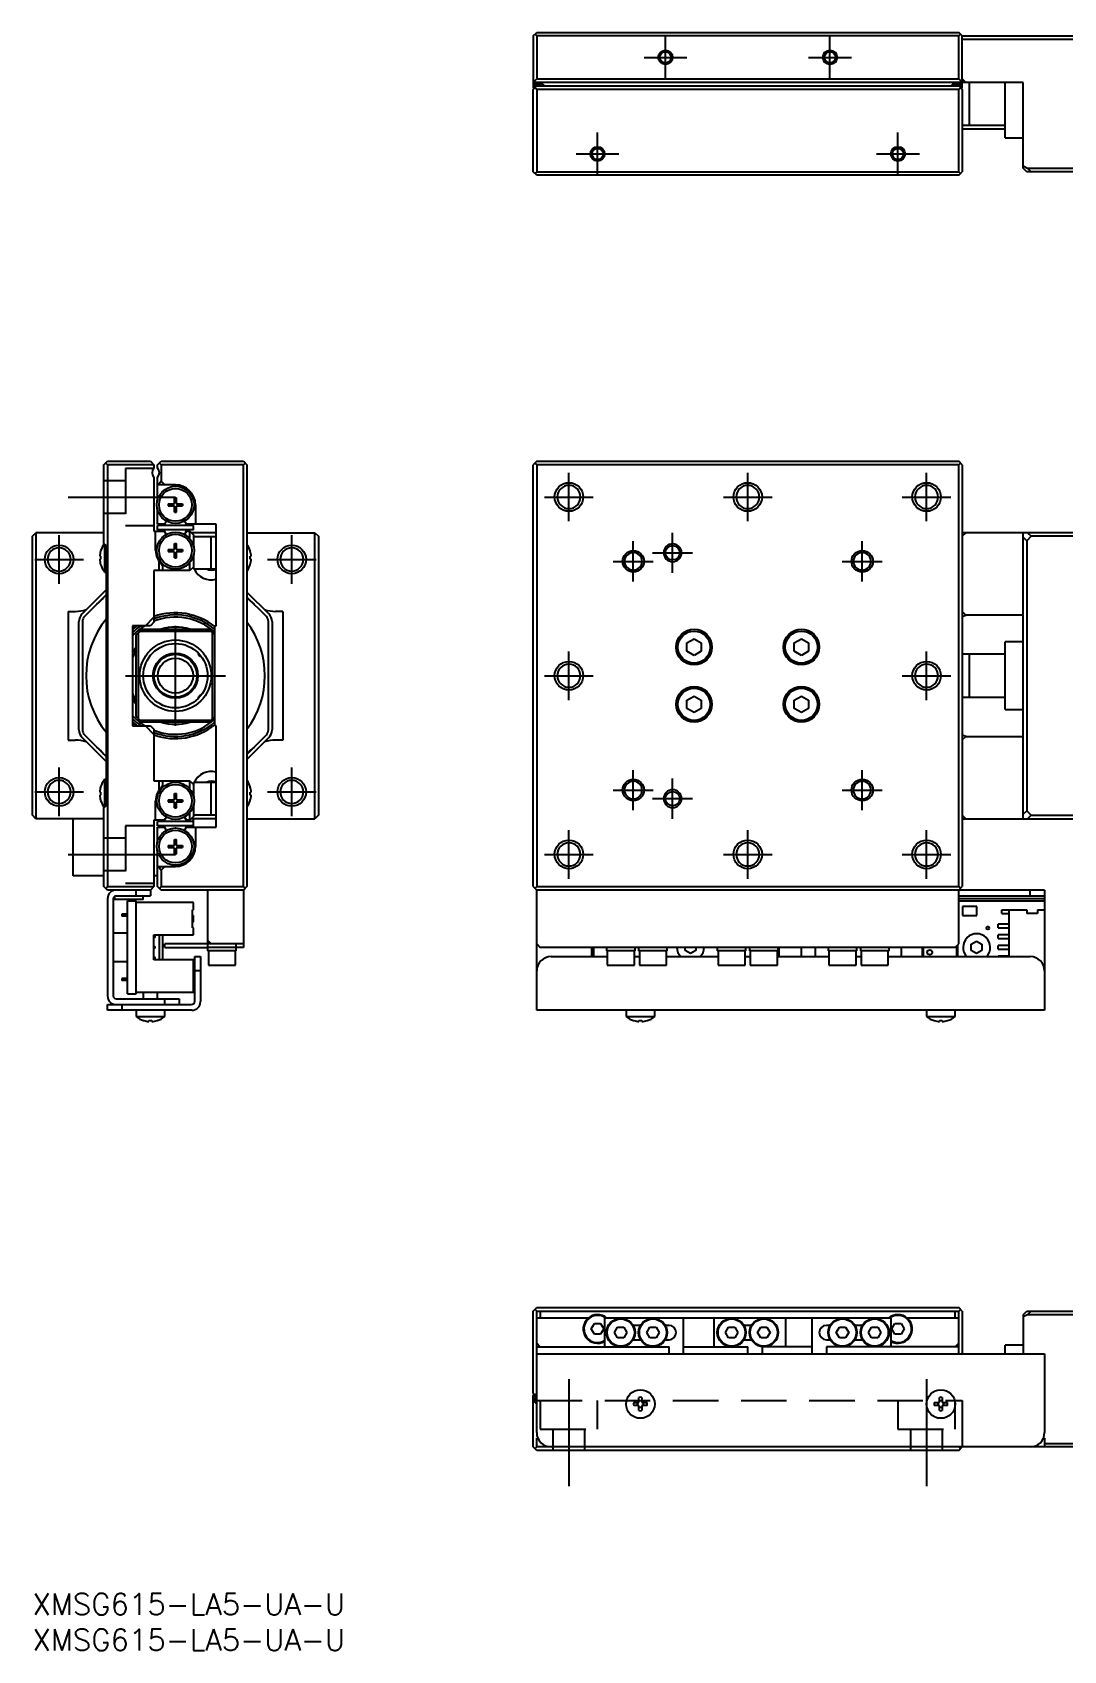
# Model space of a CAD drawing. Extents: x 0 to 562, y -8 to 228.
# Drawn here: x 0 to 144.2, y -8 to 218.4 of the extents above; entities that cross this region are included whole.
import ezdxf

# ---------------------------------------------------------------- set-up
doc = ezdxf.new("R2010")
doc.units = 0
doc.header["$LTSCALE"] = 0.5
doc.linetypes.add('CENTER', pattern=[50.8, 31.75, -6.35, 6.35, -6.35])
doc.linetypes.add('DASHED', pattern=[19.05, 12.7, -6.35])
for name, color, linetype in [('MSM_CENTER', 1, 'CENTER'), ('MSM_CONTINUOUS', 7, 'CONTINUOUS'), ('MSM_DASHED', 4, 'DASHED'), ('MSM_NARROW', 5, 'CONTINUOUS'), ('MSM_PART_NUMBER', 7, 'CONTINUOUS')]:
    doc.layers.add(name, color=color, linetype=linetype)
doc.styles.get("Standard").update_dxf_attribs({"font": 'txt.shx', "height": 1, "bigfont": 'bigfont.shx'})

# ---------------------------------------------------------------- blocks, each defined once
blk = doc.blocks.new('*U2')
at = {"layer": 'MSM_PART_NUMBER'}
blk.add_text('XMSG615-LA5-UA-U', height=3, dxfattribs=at).set_placement((0, -3))
blk = doc.blocks.new('*U3')
at = {"layer": 'MSM_PART_NUMBER'}
blk.add_text('XMSG615-LA5-UA-U', height=3, dxfattribs=at).set_placement((0, -8))

msp = doc.modelspace()

# ---------------------------------------------------------------- linework, layer by layer
at = {"layer": 'MSM_CENTER'}
for p, q in [((88.5, 211.887476), (88.5, 217.887476)), ((111.5, 211.887476), (111.5, 217.887476)), ((85.5, 214.887476), (91.5, 214.887476)), ((108.5, 214.887476), (114.5, 214.887476)), ((79, 198.387476), (79, 204.387476)), ((121, 198.387476), (121, 204.387476)), ((76, 201.387476), (82, 201.387476)), ((118, 201.387476), (124, 201.387476)), ((75, 149.987476), (75, 156.787476)), ((100, 149.987476), (100, 156.787476)), ((125, 149.987476), (125, 156.787476)), ((5, 153.387476), (20, 153.387476)), ((71.6, 153.387476), (78.4, 153.387476)), ((96.6, 153.387476), (103.4, 153.387476)), ((121.6, 153.387476), (128.4, 153.387476)), ((3.736544, 141.250932), (3.736544, 148.050932)), ((36.263456, 141.250932), (36.263456, 148.050932)), ((84, 141.587476), (84, 147.187476)), ((89.5, 142.787476), (89.5, 148.387476)), ((116, 141.587476), (116, 147.187476)), ((86.7, 145.587476), (92.3, 145.587476)), ((0.336544, 144.650932), (7.136544, 144.650932)), ((32.863456, 144.650932), (39.663456, 144.650932)), ((81.2, 144.387476), (86.8, 144.387476)), ((113.2, 144.387476), (118.8, 144.387476)), ((20, 121.387476), (20, 135.387476)), ((75, 124.987476), (75, 131.787476)), ((125, 124.987476), (125, 131.787476)), ((13, 128.387476), (27, 128.387476)), ((71.6, 128.387476), (78.4, 128.387476)), ((121.6, 128.387476), (128.4, 128.387476)), ((3.736544, 108.72402), (3.736544, 115.52402)), ((36.263456, 108.72402), (36.263456, 115.52402)), ((84, 109.587476), (84, 115.187476)), ((89.5, 108.387476), (89.5, 113.987476)), ((116, 109.587476), (116, 115.187476)), ((0.336544, 112.12402), (7.136544, 112.12402)), ((32.863456, 112.12402), (39.663456, 112.12402)), ((81.2, 112.387476), (86.8, 112.387476)), ((86.7, 111.187476), (92.3, 111.187476)), ((113.2, 112.387476), (118.8, 112.387476)), ((75, 99.987476), (75, 106.787476)), ((100, 99.987476), (100, 106.787476)), ((125, 99.987476), (125, 106.787476)), ((5, 103.387476), (20, 103.387476)), ((71.6, 103.387476), (78.4, 103.387476)), ((96.6, 103.387476), (103.4, 103.387476)), ((121.6, 103.387476), (128.4, 103.387476)), ((75, 30), (75, 15)), ((125, 30), (125, 15))]:
    msp.add_line(p, q, dxfattribs=at)
at = {"layer": 'MSM_CONTINUOUS'}
for p, q in [((70, 217.887476), (70.5, 218.387476)), ((70, 217.887476), (70, 210.687476)), ((70.25, 218.137476), (70.5, 217.887476)), ((70.5, 218.387476), (129.5, 218.387476)), ((70.5, 217.887476), (70.5, 211.887476)), ((129.5, 217.887476), (70.5, 217.887476)), ((130, 217.887476), (129.5, 218.387476)), ((129.5, 217.887476), (129.75, 218.137476)), ((129.5, 211.887476), (129.5, 217.887476)), ((130, 210.687476), (130, 217.887476)), ((130, 217.887476), (152, 217.887476)), ((152, 217.387476), (130, 217.387476)), ((70.5, 211.887476), (70, 211.387476)), ((138.5, 211.387476), (70, 211.387476)), ((70, 211.162476), (71.4, 211.162476)), ((70, 210.387476), (70.5, 210.887476)), ((70.1, 210.587476), (70, 210.687476)), ((70.1, 210.487476), (70.1, 210.687476)), ((70.25, 210.637476), (70.5, 210.387476)), ((71.1, 210.987476), (70.4, 210.987476)), ((70.4, 210.987476), (70.4, 210.787476)), ((70.5, 211.887476), (129.5, 211.887476)), ((70.5, 210.887476), (129.5, 210.887476)), ((71.1, 210.887476), (71.1, 210.987476)), ((71.4, 211.162476), (71.4, 210.887476)), ((130, 211.162476), (128.6, 211.162476)), ((128.6, 211.162476), (128.6, 210.887476)), ((129.6, 210.987476), (128.9, 210.987476)), ((128.9, 210.987476), (128.9, 210.887476)), ((130, 211.387476), (129.5, 211.887476)), ((129.5, 210.887476), (130, 210.387476)), ((129.5, 210.387476), (129.75, 210.637476)), ((129.6, 210.787476), (129.6, 210.987476)), ((130, 210.687476), (129.9, 210.587476)), ((129.9, 210.687476), (129.9, 210.487476)), ((130.5, 211.387476), (130, 211.887476)), ((131, 205.387471), (131, 211.387481)), ((136, 203.637476), (136, 211.387476)), ((138.5, 199.387476), (138.5, 211.387476)), ((70, 198.887476), (70, 210.387476)), ((70.5, 210.387476), (70.5, 198.887476)), ((129.5, 210.387476), (70.5, 210.387476)), ((129.5, 198.887476), (129.5, 210.387476)), ((130, 210.387476), (130, 198.887476)), ((130, 205.387476), (136, 205.387476)), ((130, 204.887476), (136, 204.887476)), ((136, 203.637476), (138.5, 203.637476)), ((138.5, 199.693662), (139.112373, 199.387476)), ((139, 198.887476), (138.5, 199.387476)), ((139.112373, 199.387476), (152, 199.387476)), ((139.112373, 199.387476), (139.612373, 198.887476)), ((70.5, 198.387476), (70, 198.887476)), ((70.5, 198.887476), (70.25, 198.637476)), ((70.5, 198.887476), (129.5, 198.887476)), ((129.5, 198.387476), (70.5, 198.387476)), ((129.75, 198.637476), (129.5, 198.887476)), ((129.5, 198.387476), (130, 198.887476)), ((152, 198.887476), (139, 198.887476)), ((10, 157.887476), (10.5, 158.387476)), ((10, 146.887476), (10, 157.887476)), ((10.5, 157.887476), (10.25, 158.137476)), ((10.5, 158.387476), (16.5, 158.387476)), ((10.5, 157.887476), (10.5, 98.887476)), ((17, 157.887476), (10.5, 157.887476)), ((16.5, 158.387476), (17, 157.887476)), ((17, 157.887476), (17, 157.448914)), ((17.5, 157.887476), (18, 158.387476)), ((17.5, 157.448914), (17.5, 157.887476)), ((18, 157.887476), (17.75, 158.137476)), ((18, 158.387476), (29.5, 158.387476)), ((29.5, 157.887476), (18, 157.887476)), ((18, 157.887476), (18, 155.587476)), ((29.5, 158.387476), (30, 157.887476)), ((29.75, 158.137476), (29.5, 157.887476)), ((29.5, 98.887476), (29.5, 157.887476)), ((30, 157.887476), (30, 98.887476)), ((70.5, 158.387476), (70, 157.887476)), ((70, 98.887476), (70, 157.887476)), ((70.25, 158.137476), (70.5, 157.887476)), ((70.5, 158.387476), (129.5, 158.387476)), ((70.5, 157.887476), (70.5, 98.887476)), ((129.5, 157.887476), (70.5, 157.887476)), ((130, 157.887476), (129.5, 158.387476)), ((129.5, 157.887476), (129.75, 158.137476)), ((129.5, 98.887476), (129.5, 157.887476)), ((130, 157.887476), (130, 98.887476)), ((17, 156.126038), (17, 148.587476)), ((17.5, 153.001619), (17.5, 156.126038)), ((20, 155.087476), (17.5, 155.087476)), ((18, 155.587476), (17.646447, 155.087476)), ((18.5, 155.087476), (18, 155.587476)), ((19, 152.432476), (19.795, 152.432476)), ((19, 152.432476), (19, 152.142476)), ((19, 152.142476), (19.795, 152.142476)), ((19.529993, 152.142476), (19.529993, 152.432476)), ((19.855, 153.287476), (20.145, 153.287476)), ((19.855, 152.492476), (19.855, 153.287476)), ((20.145, 152.757482), (19.855, 152.757482)), ((19.855, 151.287476), (19.855, 152.082476)), ((19.855, 151.817469), (20.145, 151.817469)), ((20.145, 152.492476), (20.145, 153.287476)), ((20.145, 151.287476), (20.145, 152.082476)), ((20.205, 152.432476), (21, 152.432476)), ((20.205, 152.142476), (21, 152.142476)), ((20.470007, 152.142476), (20.470007, 152.432476)), ((21, 152.432476), (21, 152.142476)), ((22.8, 152.287476), (22.8, 149.587476)), ((17.5, 149.587476), (17.5, 151.573333)), ((18.449929, 149.587476), (17.5, 149.587476)), ((18.62094, 149.883676), (18.449929, 149.587476)), ((19.855, 151.287476), (20.145, 151.287476)), ((21.550071, 149.587476), (21.379059, 149.883676)), ((25.7, 149.587476), (21.550071, 149.587476)), ((25.7, 135.387476), (25.7, 149.587476)), ((0, 147.887476), (0.5, 148.387476)), ((0, 108.887476), (0, 147.887476)), ((0.5, 148.387476), (0.5, 108.387476)), ((10, 148.387476), (0.5, 148.387476)), ((17, 148.587476), (18.449929, 148.587476)), ((17.225, 145.932005), (17.225, 148.587476)), ((22.5, 149.387476), (17.5, 149.387476)), ((17.5, 148.787476), (17.5, 149.387476)), ((22.5, 148.787476), (17.5, 148.787476)), ((18.578848, 148.364182), (18.449929, 148.587476)), ((18.575164, 148.387476), (18.565399, 148.387476)), ((21.550071, 148.587476), (21.421152, 148.364182)), ((21.434601, 148.387476), (21.424836, 148.387476)), ((21.550071, 148.587476), (22, 148.587476)), ((22, 147.548801), (22, 148.587476)), ((22, 148.587476), (22.5, 148.087476)), ((25.7, 148.387476), (22.2, 148.387476)), ((22.5, 148.787476), (22.5, 149.387476)), ((22.5, 148.087476), (22.5, 146.601619)), ((25.7, 147.837476), (22.5, 147.837476)), ((25, 143.337476), (25, 147.837476)), ((30, 148.387476), (39.5, 148.387476)), ((39.5, 108.387476), (39.5, 148.387476)), ((39.5, 148.387476), (40, 147.887476)), ((40, 147.887476), (40, 108.887476)), ((130, 147.887476), (130.5, 148.387476)), ((199, 148.387476), (130, 148.387476)), ((138.5, 108.387476), (138.5, 148.387476)), ((139, 147.275103), (138.5, 147.775103)), ((139.612373, 147.887476), (139, 147.275103)), ((139, 147.275103), (139, 109.499848)), ((139.112373, 148.387476), (139.612373, 147.887476)), ((152, 147.887476), (139.612373, 147.887476)), ((9.412524, 145.087476), (9.544268, 145.087476)), ((9.544268, 145.837476), (9.544268, 145.816185)), ((9.544268, 145.087476), (9.544268, 144.687476)), ((10.35, 146.537476), (10, 146.887476)), ((10.102001, 146.785475), (10.102001, 142.887476)), ((10.35, 110.237476), (10.35, 146.537476)), ((19, 146.032476), (19.795, 146.032476)), ((19, 146.032476), (19, 145.742476)), ((19, 145.742476), (19.795, 145.742476)), ((19.529993, 145.742476), (19.529993, 146.032476)), ((19.855, 146.887476), (20.145, 146.887476)), ((19.855, 146.092476), (19.855, 146.887476)), ((20.145, 146.357482), (19.855, 146.357482)), ((19.855, 144.887476), (19.855, 145.682476)), ((19.855, 145.417469), (20.145, 145.417469)), ((20.145, 146.092476), (20.145, 146.887476)), ((20.145, 144.887476), (20.145, 145.682476)), ((20.205, 146.032476), (21, 146.032476)), ((20.205, 145.742476), (21, 145.742476)), ((20.470007, 145.742476), (20.470007, 146.032476)), ((21, 146.032476), (21, 145.742476)), ((22.5, 145.173333), (22.5, 143.337476)), ((30.455732, 145.816185), (30.455732, 145.837476)), ((30.455732, 145.087476), (30.587475, 145.087476)), ((30.455732, 144.687476), (30.455732, 145.087476)), ((9.544268, 144.687476), (9.412524, 144.687476)), ((9.544268, 143.958767), (9.544268, 143.937476)), ((10.102001, 142.887476), (10.35, 142.887476)), ((22, 143.087476), (17, 143.087476)), ((17, 143.087476), (17, 135.887476)), ((17.7, 143.087476), (17.7, 144.371756)), ((18.2, 143.808476), (18.2, 143.087476)), ((19.855, 144.887476), (20.145, 144.887476)), ((22, 143.087476), (22, 144.226151)), ((22.5, 143.587476), (22, 143.087476)), ((22.5, 143.337476), (25.7, 143.337476)), ((30.587475, 144.687476), (30.455732, 144.687476)), ((30.455732, 143.937476), (30.455732, 143.958767)), ((6.93934, 137.033922), (10.35, 140.444583)), ((10.35, 139.737476), (7.292893, 136.680369)), ((30, 140.094583), (33.06066, 137.033922)), ((32.707107, 136.680369), (30, 139.387476)), ((5, 137.387476), (6, 137.387476)), ((5, 137.387476), (5, 119.387476)), ((6.5, 120.801689), (6.5, 135.973262)), ((7, 135.973262), (7, 120.801689)), ((15.792893, 135.387476), (17, 136.594583)), ((17, 135.887476), (16.5, 135.387476)), ((33, 120.801689), (33, 135.973262)), ((33.5, 135.973262), (33.5, 120.801689)), ((35, 137.387476), (34, 137.387476)), ((35, 137.387476), (35, 119.387476)), ((130.5, 136.872757), (130, 137.372757)), ((130, 136.693085), (130.5, 136.872757)), ((138.5, 136.872757), (130.5, 136.872757)), ((16.5, 135.387476), (14, 135.387476)), ((14, 135.387476), (14, 121.387476)), ((14.5, 134.087476), (14.8, 134.387476)), ((14.5, 122.687476), (14.5, 134.087476)), ((15, 134.587476), (14.8, 134.387476)), ((14.8, 134.387476), (14.8, 122.387476)), ((15, 134.587476), (15.3, 134.887476)), ((25, 134.587476), (15, 134.587476)), ((15.3, 134.887476), (24.7, 134.887476)), ((24.7, 134.887476), (25, 134.587476)), ((25.2, 134.387476), (25, 134.587476)), ((25.2, 122.387476), (25.2, 134.387476)), ((25.2, 134.387476), (25.5, 134.087476)), ((25.5, 121.387476), (25.5, 135.387476)), ((25.5, 135.387476), (25.7, 135.387476)), ((23.2, 131.362476), (23.2, 131.551334)), ((23.2, 131.362476), (23.425, 131.137476)), ((23.425, 131.306273), (23.425, 131.137476)), ((91.5, 132.964826), (92.5, 133.542176)), ((91.5, 131.810126), (91.5, 132.964826)), ((92.5, 131.232775), (91.5, 131.810126)), ((92.5, 133.542176), (93.5, 132.964826)), ((93.5, 131.810126), (92.5, 131.232775)), ((93.5, 132.964826), (93.5, 131.810126)), ((106.5, 132.964826), (107.5, 133.542176)), ((106.5, 131.810126), (106.5, 132.964826)), ((107.5, 131.232775), (106.5, 131.810126)), ((107.5, 133.542176), (108.5, 132.964826)), ((108.5, 131.810126), (107.5, 131.232775)), ((108.5, 132.964826), (108.5, 131.810126)), ((136, 131.387476), (130, 131.387476)), ((131, 125.387471), (131, 131.387481)), ((136, 123.637476), (136, 133.137476)), ((138.5, 133.137476), (136, 133.137476)), ((23.425, 131.137476), (23.561723, 131.137476)), ((23.561743, 131.137476), (23.561894, 131.137476)), ((23.425, 125.637476), (23.2, 125.412476)), ((23.2, 125.223617), (23.2, 125.412476)), ((23.425, 125.637476), (23.425, 125.468679)), ((23.561723, 125.637476), (23.425, 125.637476)), ((23.561952, 125.637476), (23.561743, 125.637476)), ((91.5, 124.964826), (92.5, 125.542176)), ((91.5, 123.810126), (91.5, 124.964826)), ((92.5, 125.542176), (93.5, 124.964826)), ((93.5, 124.964826), (93.5, 123.810126)), ((106.5, 124.964826), (107.5, 125.542176)), ((106.5, 123.810126), (106.5, 124.964826)), ((107.5, 125.542176), (108.5, 124.964826)), ((108.5, 124.964826), (108.5, 123.810126)), ((130, 125.387476), (136, 125.387476)), ((14.8, 122.387476), (14.5, 122.687476)), ((14.8, 122.387476), (15, 122.187476)), ((25, 122.187476), (25.2, 122.387476)), ((25.5, 122.687476), (25.2, 122.387476)), ((92.5, 123.232775), (91.5, 123.810126)), ((93.5, 123.810126), (92.5, 123.232775)), ((107.5, 123.232775), (106.5, 123.810126)), ((108.5, 123.810126), (107.5, 123.232775)), ((136, 123.637476), (138.5, 123.637476)), ((7.292893, 120.094583), (10.35, 117.037476)), ((14, 121.387476), (16.5, 121.387476)), ((15, 122.187476), (25, 122.187476)), ((15.3, 121.887476), (15, 122.187476)), ((24.7, 121.887476), (15.3, 121.887476)), ((17, 120.180369), (15.792893, 121.387476)), ((16.5, 121.387476), (17, 120.887476)), ((17, 120.887476), (17, 113.687476)), ((25, 122.187476), (24.7, 121.887476)), ((25.7, 121.387476), (25.5, 121.387476)), ((25.7, 107.187476), (25.7, 121.387476)), ((30, 117.387476), (32.707107, 120.094583)), ((130.5, 119.902194), (130, 120.081867)), ((5, 119.387476), (6, 119.387476)), ((10.35, 116.330369), (6.93934, 119.741029)), ((33.06066, 119.741029), (30, 116.680369)), ((35, 119.387476), (34, 119.387476)), ((130, 119.402194), (130.5, 119.902194)), ((130.5, 119.902194), (138.5, 119.902194)), ((10.102001, 113.887476), (10.102001, 109.989477)), ((10.35, 113.887476), (10.102001, 113.887476)), ((17, 113.687476), (22, 113.687476)), ((17.7, 112.403195), (17.7, 113.687476)), ((18.2, 113.687476), (18.2, 112.966476)), ((22, 112.548801), (22, 113.687476)), ((22, 113.687476), (22.5, 113.187476)), ((22.5, 113.437476), (22.5, 111.601619)), ((25.7, 113.437476), (22.5, 113.437476)), ((25, 108.937476), (25, 113.437476)), ((9.412524, 112.087476), (9.544268, 112.087476)), ((9.544268, 111.687476), (9.412524, 111.687476)), ((9.544268, 112.837476), (9.544268, 112.816185)), ((9.544268, 112.087476), (9.544268, 111.687476)), ((9.544268, 110.958767), (9.544268, 110.937476)), ((19, 111.032476), (19.795, 111.032476)), ((19, 111.032476), (19, 110.742476)), ((19.529993, 110.742476), (19.529993, 111.032476)), ((19.855, 111.887476), (20.145, 111.887476)), ((19.855, 111.092476), (19.855, 111.887476)), ((20.145, 111.357482), (19.855, 111.357482)), ((20.145, 111.092476), (20.145, 111.887476)), ((20.205, 111.032476), (21, 111.032476)), ((20.470007, 110.742476), (20.470007, 111.032476)), ((21, 111.032476), (21, 110.742476)), ((30.455732, 112.816185), (30.455732, 112.837476)), ((30.455732, 112.087476), (30.587475, 112.087476)), ((30.455732, 111.687476), (30.455732, 112.087476)), ((30.587475, 111.687476), (30.455732, 111.687476)), ((30.455732, 110.937476), (30.455732, 110.958767)), ((0.5, 108.387476), (0, 108.887476)), ((10, 109.887476), (10.35, 110.237476)), ((10, 98.887476), (10, 109.887476)), ((17.225, 108.187476), (17.225, 110.842947)), ((19, 110.742476), (19.795, 110.742476)), ((19.855, 109.887476), (19.855, 110.682476)), ((19.855, 110.417469), (20.145, 110.417469)), ((19.855, 109.887476), (20.145, 109.887476)), ((20.145, 109.887476), (20.145, 110.682476)), ((20.205, 110.742476), (21, 110.742476)), ((22, 108.187476), (22, 109.226151)), ((22.5, 108.687476), (22, 108.187476)), ((22.5, 110.173333), (22.5, 108.687476)), ((22.5, 108.937476), (25.7, 108.937476)), ((40, 108.887476), (39.5, 108.387476)), ((130.5, 108.387476), (130, 108.887476)), ((138.5, 108.999848), (139, 109.499848)), ((139, 109.499848), (139.612373, 108.887476)), ((139.612373, 108.887476), (139.112373, 108.387476)), ((139.612373, 108.887476), (152, 108.887476)), ((10, 108.387476), (0.5, 108.387476)), ((5.7, 100.387476), (5.7, 108.387476)), ((18.449929, 108.187476), (17, 108.187476)), ((17, 108.187476), (17, 98.887476)), ((22.5, 107.987476), (17.5, 107.987476)), ((17.5, 107.387476), (17.5, 107.987476)), ((22.5, 107.387476), (17.5, 107.387476)), ((17.5, 107.187476), (18.449929, 107.187476)), ((17.5, 105.201619), (17.5, 107.187476)), ((17.7, 107.987476), (17.7, 108.187476)), ((17.7, 107.187476), (17.7, 107.387476)), ((18.449929, 108.187476), (18.578848, 108.410769)), ((18.449929, 107.187476), (18.62094, 106.891275)), ((18.575165, 108.387476), (18.565399, 108.387476)), ((21.379059, 106.891275), (21.550071, 107.187476)), ((21.421152, 108.410769), (21.550071, 108.187476)), ((21.434601, 108.387476), (21.424835, 108.387476)), ((22, 108.187476), (21.550071, 108.187476)), ((21.550071, 107.187476), (25.7, 107.187476)), ((25.7, 108.387476), (22.2, 108.387476)), ((22.5, 107.187476), (22.5, 108.387476)), ((22.8, 107.187476), (22.8, 104.487476)), ((30, 108.387476), (39.5, 108.387476)), ((130, 108.387476), (199, 108.387476)), ((19, 104.632476), (19.795, 104.632476)), ((19, 104.632476), (19, 104.342476)), ((19, 104.342476), (19.795, 104.342476)), ((19.529993, 104.342476), (19.529993, 104.632476)), ((19.855, 105.487476), (20.145, 105.487476)), ((19.855, 104.692476), (19.855, 105.487476)), ((20.145, 104.957482), (19.855, 104.957482)), ((19.855, 103.487476), (19.855, 104.282476)), ((20.145, 104.692476), (20.145, 105.487476)), ((20.145, 103.487476), (20.145, 104.282476)), ((20.205, 104.632476), (21, 104.632476)), ((20.205, 104.342476), (21, 104.342476)), ((20.470007, 104.342476), (20.470007, 104.632476)), ((21, 104.632476), (21, 104.342476)), ((17.5, 98.887476), (17.5, 103.773333)), ((19.855, 104.017469), (20.145, 104.017469)), ((19.855, 103.487476), (20.145, 103.487476)), ((10, 100.387476), (5.7, 100.387476)), ((17.5, 100.387476), (17, 100.387476)), ((17.5, 101.687476), (20, 101.687476)), ((17.646447, 101.687476), (18, 101.187476)), ((18, 101.187476), (18.5, 101.687476)), ((18, 101.187476), (18, 98.887476)), ((10.5, 98.387476), (10, 98.887476)), ((10.25, 98.637476), (10.5, 98.887476)), ((10.5, 98.887476), (17, 98.887476)), ((16.5, 98.387476), (10.5, 98.387476)), ((11.5, 97.533886), (11.5, 97.087476)), ((11.7, 97.587476), (16.5, 97.587476)), ((14.5, 97.587476), (14.5, 98.387476)), ((15.5, 97.087476), (15.5, 97.587476)), ((17, 98.887476), (16.5, 98.387476)), ((16.5, 98.387476), (16.5, 97.587476)), ((18, 98.387476), (17.5, 98.887476)), ((17.75, 98.637476), (18, 98.887476)), ((18, 98.887476), (29.5, 98.887476)), ((29.5, 98.387476), (18, 98.387476)), ((24.5, 98.387476), (24.5, 89.887476)), ((29.5, 98.887476), (29.75, 98.637476)), ((30, 98.887476), (29.5, 98.387476)), ((29.5, 98.387476), (29.5, 90.387476)), ((70, 98.887476), (70.5, 98.387476)), ((70.5, 98.887476), (70.25, 98.637476)), ((70.5, 98.887476), (129.5, 98.887476)), ((141.5, 98.387476), (70.5, 98.387476)), ((70.5, 81.587476), (70.5, 98.387476)), ((129.75, 98.637476), (129.5, 98.887476)), ((129.5, 98.387476), (130, 98.887476)), ((129.5, 90.887476), (129.5, 98.387476)), ((129.5, 97.587476), (141.5, 97.587476)), ((139.5, 97.587476), (139.5, 98.387476)), ((141.5, 98.387476), (141.5, 81.587476)), ((10.5, 97.187476), (10.5, 83.587476)), ((11.3, 97.187476), (11.3, 83.587476)), ((15.5, 97.087476), (11.5, 97.087476)), ((13.3, 83.887476), (13.3, 96.887476)), ((13.3, 96.887476), (14.5, 96.887476)), ((14.5, 83.887476), (14.5, 96.887476)), ((22.5, 96.637476), (14.5, 96.637476)), ((22.4, 93.137476), (22.4, 95.637476)), ((22.5, 95.637476), (22.4, 95.637476)), ((22.5, 95.637476), (22.5, 96.637476)), ((141.5, 97.187476), (129.5, 97.187476)), ((129.5, 96.887476), (141.5, 96.887476)), ((130.0225, 96.092476), (130.0225, 94.842476)), ((132.0225, 96.092476), (130.0225, 96.092476)), ((132.0225, 94.842476), (132.0225, 96.092476)), ((135.5, 95.137476), (135.5, 95.637476)), ((135.5, 95.637476), (139, 95.637476)), ((135.5, 95.137476), (136.5, 95.137476)), ((136.5, 95.637476), (136.5, 89.087476)), ((139, 95.637476), (139, 95.137476)), ((140.5, 95.137476), (139, 95.137476)), ((140.5, 95.637476), (140.5, 95.137476)), ((140.5, 95.637476), (141.5, 95.637476)), ((12.5, 95.012476), (12.5, 94.762476)), ((13.3, 95.012476), (12.5, 95.012476)), ((13.3, 94.762476), (12.5, 94.762476)), ((22.4, 94.837476), (22.5, 94.837476)), ((22.4, 94.462476), (22.5, 94.462476)), ((22.4, 94.312476), (22.5, 94.312476)), ((22.4, 93.937476), (22.5, 93.937476)), ((22.5, 93.137476), (22.4, 93.137476)), ((22.5, 93.937476), (22.5, 94.837476)), ((22.5, 92.137476), (22.5, 93.137476)), ((130.0225, 94.842476), (132.0225, 94.842476)), ((135, 93.137476), (135, 93.637476)), ((136.5, 93.637476), (135, 93.637476)), ((135, 93.137476), (136.5, 93.137476)), ((13.3, 92.387476), (11.3, 92.387476)), ((17, 92.137476), (22.5, 92.137476)), ((17, 88.637476), (17, 92.137476)), ((17.7, 92.137476), (17.7, 88.637476)), ((18.2, 92.137476), (18.2, 88.637476)), ((18.5, 90.387474), (18.5, 90.887476)), ((29.5, 90.887476), (18.5, 90.887476)), ((25, 90.887476), (24.5, 91.387476)), ((28.5, 89.887476), (28.5, 90.887476)), ((70.5, 90.887476), (71, 90.387476)), ((129, 90.387476), (129.5, 90.887476)), ((129.245, 89.087476), (129.245, 90.632476)), ((129.345, 90.732476), (129.345, 89.087476)), ((131.25, 90.820488), (132, 91.253501)), ((131.25, 89.954463), (131.25, 90.820488)), ((132, 91.253501), (132.75, 90.820488)), ((132.75, 90.820488), (132.75, 89.954463)), ((135, 91.637476), (135, 92.137476)), ((136.5, 92.137476), (135, 92.137476)), ((135, 91.637476), (136.5, 91.637476)), ((135, 90.137476), (135, 90.637476)), ((136.5, 90.637476), (135, 90.637476)), ((11.3, 88.387476), (13.3, 88.387476)), ((22.5, 88.637476), (17, 88.637476)), ((18.5, 90.387474), (24.5, 90.387474)), ((22.5, 84.137476), (22.5, 88.637476)), ((22.7, 82.887476), (22.7, 89.087476)), ((22.7, 89.087476), (23.5, 89.087476)), ((23.5, 89.087476), (23.5, 82.787476)), ((28.5, 90.387476), (24.5, 90.387474)), ((28.5, 89.887476), (24.5, 89.887476)), ((24.6, 89.887476), (24.6, 87.887476)), ((28.4, 87.887476), (28.4, 89.887476)), ((29.5, 90.387476), (28.5, 90.387476)), ((129, 90.387476), (71, 90.387476)), ((72.5, 89.087476), (80.35, 89.087476)), ((78.2, 89.087476), (78.2, 90.387476)), ((78.5, 89.087476), (78.5, 90.387476)), ((80.25, 90.387476), (80.25, 89.887476)), ((84.25, 89.887476), (80.25, 89.887476)), ((80.35, 89.887476), (80.35, 87.887476)), ((84.15, 87.887476), (84.15, 89.887476)), ((84.15, 89.087476), (84.85, 89.087476)), ((84.25, 89.887476), (84.25, 90.387476)), ((84.75, 90.387476), (84.75, 89.887476)), ((88.75, 89.887476), (84.75, 89.887476)), ((84.85, 89.887476), (84.85, 87.887476)), ((88.65, 87.887476), (88.65, 89.887476)), ((88.65, 89.087476), (95.85, 89.087476)), ((88.75, 89.887476), (88.75, 90.387476)), ((91.25, 89.954463), (91.25, 90.387476)), ((92, 89.52145), (91.25, 89.954463)), ((92.75, 89.954463), (92, 89.52145)), ((92.75, 90.387476), (92.75, 89.954463)), ((95.75, 90.387476), (95.75, 89.887476)), ((99.75, 89.887476), (95.75, 89.887476)), ((95.85, 89.887476), (95.85, 87.887476)), ((99.65, 87.887476), (99.65, 89.887476)), ((99.65, 89.087476), (100.35, 89.087476)), ((99.75, 89.887476), (99.75, 90.387476)), ((100.25, 90.387476), (100.25, 89.887476)), ((104.25, 89.887476), (100.25, 89.887476)), ((100.35, 89.887476), (100.35, 87.887476)), ((104.15, 87.887476), (104.15, 89.887476)), ((104.15, 89.087476), (111.35, 89.087476)), ((104.25, 89.887476), (104.25, 90.387476)), ((104.34, 90.387474), (104.34, 89.087476)), ((107.54, 89.087476), (107.54, 90.387476)), ((109.42, 90.387474), (109.42, 89.087476)), ((111.25, 90.387476), (111.25, 89.887476)), ((115.25, 89.887476), (111.25, 89.887476)), ((111.35, 89.887476), (111.35, 87.887476)), ((115.15, 87.887476), (115.15, 89.887476)), ((115.15, 89.087476), (115.85, 89.087476)), ((115.25, 89.887476), (115.25, 90.387476)), ((115.75, 90.387476), (115.75, 89.887476)), ((119.75, 89.887476), (115.75, 89.887476)), ((115.85, 89.887476), (115.85, 87.887476)), ((119.65, 87.887476), (119.65, 89.887476)), ((119.65, 89.087476), (139.5, 89.087476)), ((119.75, 89.887476), (119.75, 90.387476)), ((121.5, 89.087476), (121.5, 90.387476)), ((124.445, 89.087476), (124.445, 90.387476)), ((124.545, 90.387476), (124.545, 89.087476)), ((132, 89.52145), (131.25, 89.954463)), ((132.75, 89.954463), (132, 89.52145)), ((135, 90.137476), (136.5, 90.137476)), ((135, 89.087476), (135, 89.137476)), ((136.5, 89.137476), (135, 89.137476)), ((23.5, 87.087476), (22.7, 87.087476)), ((24.6, 87.887476), (28.4, 87.887476)), ((80.35, 87.887476), (84.15, 87.887476)), ((84.85, 87.887476), (88.65, 87.887476)), ((95.85, 87.887476), (99.65, 87.887476)), ((100.35, 87.887476), (104.15, 87.887476)), ((111.35, 87.887476), (115.15, 87.887476)), ((115.85, 87.887476), (119.65, 87.887476)), ((12.5, 86.012476), (12.5, 85.762476)), ((13.3, 86.012476), (12.5, 86.012476)), ((13.3, 85.762476), (12.5, 85.762476)), ((13.3, 83.887476), (14.5, 83.887476)), ((14.5, 84.137476), (22.5, 84.137476)), ((15.5, 84.137476), (15.5, 83.187495)), ((17.5, 83.187495), (17.5, 84.137476)), ((10.5, 81.587476), (10.5, 82.387476)), ((10.5, 82.387476), (22.2, 82.387476)), ((22.3, 81.587476), (10.5, 81.587476)), ((11.7, 83.187476), (20.5, 83.187476)), ((12.5, 82.387476), (12.5, 81.587476)), ((14.5, 81.587476), (14.5, 80.689477)), ((18.5, 82.387476), (18.5, 83.187476)), ((18.5, 80.689477), (18.5, 81.587476)), ((20.5, 83.187476), (20.5, 82.387476)), ((141.5, 81.587476), (70.5, 81.587476)), ((83, 81.587476), (83, 80.689477)), ((87, 80.689477), (87, 81.587476)), ((125, 81.587476), (125, 80.689477)), ((129, 80.689477), (129, 81.587476)), ((14.5, 80.689477), (18.5, 80.689477)), ((15.55, 80.131743), (15.571291, 80.131743)), ((16.3, 80.131743), (16.7, 80.131743)), ((16.3, 80), (16.3, 80.131743)), ((16.7, 80.131743), (16.7, 80)), ((17.428709, 80.131743), (17.45, 80.131743)), ((83, 80.689477), (87, 80.689477)), ((84.05, 80.131743), (84.071291, 80.131743)), ((84.8, 80.131743), (85.2, 80.131743)), ((84.8, 80), (84.8, 80.131743)), ((85.2, 80.131743), (85.2, 80)), ((85.928709, 80.131743), (85.95, 80.131743)), ((125, 80.689477), (129, 80.689477)), ((126.05, 80.131743), (126.071291, 80.131743)), ((126.8, 80.131743), (127.2, 80.131743)), ((126.8, 80), (126.8, 80.131743)), ((127.2, 80.131743), (127.2, 80)), ((127.928709, 80.131743), (127.95, 80.131743)), ((70, 39.5), (70.5, 40)), ((70, 28), (70, 39.5)), ((70.25, 39.75), (70.5, 39.5)), ((70.5, 40), (129.5, 40)), ((70.5, 39.5), (129.5, 39.5)), ((70.5, 22.5), (70.5, 39.5)), ((77.677125, 38.5), (70.5, 38.5)), ((71, 39.5), (71, 38.5)), ((80, 38.5), (80, 34.5)), ((120, 38.5), (80, 38.5)), ((91, 33.5), (91, 38.5)), ((95.3, 34.5), (95.3, 38.5)), ((105.3, 38.5), (105.3, 34.5)), ((109, 33.5), (109, 38.5)), ((120, 38.5), (120, 34.5)), ((129.5, 38.5), (122.322876, 38.5)), ((129, 38.5), (129, 39.5)), ((130, 39.5), (129.5, 40)), ((129.5, 39.5), (129.75, 39.75)), ((129.5, 33.5), (129.5, 39.5)), ((130, 39.5), (130, 33.5)), ((138.5, 39), (139, 39.5)), ((139.112373, 39), (138.5, 38.693814)), ((138.5, 39), (138.5, 33.5)), ((139, 39.5), (152, 39.5)), ((139.612373, 39.5), (139.112373, 39)), ((152, 39), (139.112373, 39)), ((78.133975, 37), (78.566988, 37.75)), ((78.566988, 36.25), (78.133975, 37)), ((78.566988, 37.75), (79.433013, 37.75)), ((79.433013, 36.25), (78.566988, 36.25)), ((79.433013, 37.75), (79.866026, 37)), ((79.866026, 37), (79.433013, 36.25)), ((81.383975, 36.5), (81.816988, 37.25)), ((81.816988, 35.75), (81.383975, 36.5)), ((81.816988, 37.25), (82.683013, 37.25)), ((82.683013, 37.25), (83.116026, 36.5)), ((83.116026, 36.5), (82.683013, 35.75)), ((85.017949, 37.5), (83.982051, 37.5)), ((85.883975, 36.5), (86.316988, 37.25)), ((86.316988, 35.75), (85.883975, 36.5)), ((86.316988, 37.25), (87.183013, 37.25)), ((87.183013, 37.25), (87.616026, 36.5)), ((87.616026, 36.5), (87.183013, 35.75)), ((89, 37.5), (88.482051, 37.5)), ((96.883975, 36.5), (97.316988, 37.25)), ((97.316988, 35.75), (96.883975, 36.5)), ((97.316988, 37.25), (98.183013, 37.25)), ((98.183013, 37.25), (98.616026, 36.5)), ((98.616026, 36.5), (98.183013, 35.75)), ((100.517949, 37.5), (99.482051, 37.5)), ((101.383975, 36.5), (101.816988, 37.25)), ((101.816988, 35.75), (101.383975, 36.5)), ((101.816988, 37.25), (102.683013, 37.25)), ((102.683013, 37.25), (103.116026, 36.5)), ((103.116026, 36.5), (102.683013, 35.75)), ((111.517949, 37.5), (111, 37.5)), ((112.383975, 36.5), (112.816988, 37.25)), ((112.816988, 35.75), (112.383975, 36.5)), ((112.816988, 37.25), (113.683013, 37.25)), ((113.683013, 37.25), (114.116026, 36.5)), ((114.116026, 36.5), (113.683013, 35.75)), ((116.017949, 37.5), (114.982051, 37.5)), ((116.883975, 36.5), (117.316988, 37.25)), ((117.316988, 35.75), (116.883975, 36.5)), ((117.316988, 37.25), (118.183013, 37.25)), ((118.183013, 37.25), (118.616026, 36.5)), ((118.616026, 36.5), (118.183013, 35.75)), ((120.133975, 37), (120.566988, 37.75)), ((120.566988, 36.25), (120.133975, 37)), ((120.566988, 37.75), (121.433013, 37.75)), ((121.433013, 36.25), (120.566988, 36.25)), ((121.433013, 37.75), (121.866026, 37)), ((121.866026, 37), (121.433013, 36.25)), ((71, 34.5), (70.5, 35)), ((70.5, 34.5), (89, 34.5)), ((82.683013, 35.75), (81.816988, 35.75)), ((83.982051, 35.5), (85.017949, 35.5)), ((87.183013, 35.75), (86.316988, 35.75)), ((88.482051, 35.5), (89, 35.5)), ((89, 33.5), (89, 34.5)), ((91, 34.5), (100, 34.5)), ((98.183013, 35.75), (97.316988, 35.75)), ((99.482051, 35.5), (100.517949, 35.5)), ((100, 33.5), (100, 34.5)), ((102.683013, 35.75), (101.816988, 35.75)), ((109, 34.5), (102, 34.5)), ((102, 34.5), (102, 33.5)), ((111, 35.5), (111.517949, 35.5)), ((129.5, 34.5), (111, 34.5)), ((111, 34.5), (111, 33.5)), ((113.683013, 35.75), (112.816988, 35.75)), ((114.982051, 35.5), (116.017949, 35.5)), ((118.183013, 35.75), (117.316988, 35.75)), ((129.5, 35), (129, 34.5)), ((136, 33.5), (136, 34.75)), ((138.5, 34.75), (136, 34.75)), ((70.5, 33.5), (141.5, 33.5)), ((141.5, 33.5), (141.5, 22.5)), ((70.5, 27.5), (70, 28)), ((70, 27.7), (70.1, 27.8)), ((70, 20.5), (70, 27.7)), ((70, 27.225), (70.5, 27.225)), ((70.1, 27.7), (70.1, 27.9)), ((70.5, 28), (70.25, 27.75)), ((70.4, 27.6), (70.4, 27.4)), ((70.4, 27.4), (70.5, 27.4)), ((84.8, 26.7), (84.8, 27.428709)), ((85.2, 27.428709), (85.2, 26.7)), ((126.8, 26.7), (126.8, 27.428709)), ((127.2, 27.428709), (127.2, 26.7)), ((70, 27), (70.5, 26.5)), ((70, 27), (70.5, 27)), ((84.071291, 26.7), (84.8, 26.7)), ((84.8, 26.3), (84.071291, 26.3)), ((84.8, 25.571291), (84.8, 26.3)), ((85.2, 26.7), (85.928709, 26.7)), ((85.2, 26.3), (85.2, 25.571291)), ((85.928709, 26.3), (85.2, 26.3)), ((126.071291, 26.7), (126.8, 26.7)), ((126.8, 26.3), (126.071291, 26.3)), ((126.8, 25.571291), (126.8, 26.3)), ((127.2, 26.7), (127.928709, 26.7)), ((127.928709, 26.3), (127.2, 26.3)), ((127.2, 26.3), (127.2, 25.571291)), ((70.5, 20), (70, 20.5)), ((70.5, 20.5), (70.25, 20.25)), ((70.5, 20.5), (70.5, 21.7)), ((70.5, 21.7), (70.66697, 21.7)), ((152, 20.5), (70.5, 20.5)), ((129.75, 20.25), (129.5, 20.5)), ((129.5, 20), (130, 20.5)), ((141.333031, 21.7), (141.5, 21.7)), ((141.5, 21.7), (141.5, 20.5)), ((141.5, 21), (152, 21)), ((129.5, 20), (70.5, 20))]:
    msp.add_line(p, q, dxfattribs=at)
for centre, radius in [((88.5, 214.887476), 0.7835), ((111.5, 214.887476), 0.7835), ((79, 201.387476), 0.7835), ((121, 201.387476), 0.7835), ((20, 152.287476), 2.6), ((20, 152.287476), 2.3), ((20, 145.887476), 2.6), ((20, 145.887476), 2.3), ((89.5, 145.587476), 1.0065), ((92.5, 132.387476), 2.5), ((92.5, 132.387476), 2.25), ((107.5, 132.387476), 2.5), ((107.5, 132.387476), 2.25), ((20, 128.387476), 5), ((20, 128.387476), 4.5), ((20, 128.387476), 3.15), ((20, 128.387476), 3), ((92.5, 124.387476), 2.5), ((107.5, 124.387476), 2.5), ((92.5, 124.387476), 2.25), ((107.5, 124.387476), 2.25), ((20, 110.887476), 2.6), ((20, 110.887476), 2.3), ((89.5, 111.187476), 1.0065), ((20, 104.487476), 2.6), ((20, 104.487476), 2.3), ((133.5625, 93.086176), 0.2), ((125.445, 89.687476), 0.35), ((82.25, 36.5), 2), ((86.75, 36.5), 2), ((97.75, 36.5), 2), ((102.25, 36.5), 2), ((113.25, 36.5), 2), ((117.75, 36.5), 2), ((82.25, 36.5), 1.9), ((86.75, 36.5), 1.9), ((97.75, 36.5), 1.9), ((102.25, 36.5), 1.9), ((113.25, 36.5), 1.9), ((117.75, 36.5), 1.9), ((85, 26.5), 2), ((127, 26.5), 2)]:
    msp.add_circle(centre, radius, dxfattribs=at)
at = {"layer": 'MSM_CONTINUOUS', "extrusion": (0, 0, -1)}
for centre, radius in [((-75, 153.387476), 1.621), ((-100, 153.387476), 1.621), ((-125, 153.387476), 1.621), ((-3.736544, 144.650932), 1.621), ((-36.263456, 144.650932), 1.621), ((-84, 144.387476), 1.2295), ((-116, 144.387476), 1.2295), ((-75, 128.387476), 1.621), ((-125, 128.387476), 1.621), ((-3.736544, 112.12402), 1.621), ((-36.263456, 112.12402), 1.621), ((-84, 112.387476), 1.2295), ((-116, 112.387476), 1.2295), ((-75, 103.387476), 1.621), ((-100, 103.387476), 1.621), ((-125, 103.387476), 1.621)]:
    msp.add_circle(centre, radius, dxfattribs=at)
at = {"layer": 'MSM_CONTINUOUS'}
for centre, radius, start, end in [((70.4, 210.687476), 0.3, 90, 180), ((71.1, 210.687476), 0.3, 41.810315, 90), ((128.9, 210.687476), 0.3, 90, 138.189685), ((129.6, 210.687476), 0.3, 0, 90), ((17.75, 156.787476), 1, 138.590378, 221.409622), ((16.75, 156.787476), 1, 318.590378, 41.409622), ((20, 152.287476), 2.8, 0, 90), ((19.795, 152.492476), 0.06, 270, 0), ((19.795, 152.082476), 0.06, 0, 90), ((20.205, 152.492476), 0.06, 180, 270), ((20.205, 152.082476), 0.06, 90, 180), ((20, 149.087475), 1.5875, 143.802745, 169.10691), ((20.115, 148.972476), 1.75, 142.994029, 148.621726), ((20, 149.087475), 1.5875, 10.89309, 36.197255), ((19.885, 148.972476), 1.75, 31.378274, 37.005971), ((20, 149.087475), 1.5875, 190.893016, 216.197192), ((20.115, 149.202476), 1.75, 208.621726, 217.005971), ((20, 149.087475), 1.5875, 323.802808, 349.106984), ((19.885, 149.202476), 1.75, 322.994029, 331.378274), ((12.6, 144.887476), 3.193744, 163.094742, 176.40965), ((12.6, 144.887476), 3.2, 142.618852, 162.729995), ((20.025, 145.932005), 2.8, 180, 229.3236073), ((19.795, 146.092476), 0.06, 270, 0), ((19.795, 145.682476), 0.06, 0, 90), ((20.205, 146.092476), 0.06, 180, 270), ((20.205, 145.682476), 0.06, 90, 180), ((27.4, 144.887476), 3.2, 17.270005, 35.659088), ((27.4, 144.887476), 3.193744, 3.59035, 16.905258), ((12.6, 144.887476), 3.193744, 183.59035, 196.905258), ((12.6, 144.887476), 3.2, 197.270005, 218.682187), ((25, 144.387476), 2.6, 203.818841, 285.618498), ((27.4, 144.887476), 3.2, 324.340912, 342.729995), ((27.4, 144.887476), 3.193744, 343.094742, 356.40965), ((6, 142.387476), 5, 306.869898, 323.130102), ((34, 142.387476), 5, 216.869898, 233.130102), ((6, 142.387476), 5, 270, 287.866901), ((8, 135.973262), 1.5, 135, 180), ((8, 135.973262), 1, 135, 180), ((20, 128.387476), 12.5, 140.533828, 219.46615492), ((20, 128.387476), 8.8, 51.317813, 109.93227), ((20, 128.387476), 8.5, 49.679785, 110.667316), ((20, 128.387476), 8.2, 47.876437, 111.460128), ((20, 128.387476), 12.5, 323.130102, 36.869898), ((34, 142.387476), 5, 252.133099, 270), ((32, 135.973262), 1, 0, 45), ((32, 135.973262), 1.5, 0, 45), ((20, 128.387476), 8.5, 124.560322, 134.900872), ((20, 128.387476), 8.2, 121.38815, 137.029716), ((20, 128.387476), 9, 128.942441, 131.810315), ((20, 128.387476), 8.8, 127.30179, 132.985886), ((20, 128.387476), 6.8, 72.917417, 107.082583), ((20, 128.387476), 6.8, 143.981146, 151.927513), ((20, 128.387476), 6.5, 147.795772, 157.380135), ((20, 128.387476), 6.5, 202.619865, 212.204228), ((20, 128.387476), 6.8, 208.072487, 216.018854), ((15.227029, 123.614505), 1.976, 111.587997, 119.303261), ((15.227029, 123.614505), 1.9, 112.497738, 119.342693), ((15.227029, 123.614505), 1.66906, 115.822973, 119.297337), ((20, 128.387476), 8.2, 222.970284, 238.61185), ((20, 128.387476), 8.5, 225.099128, 235.439678), ((20, 128.387476), 8.2, 248.539872, 312.123563), ((8, 120.801689), 1.5, 180, 225), ((8, 120.801689), 1, 180, 225), ((20, 128.387476), 8.8, 227.014114, 232.69821), ((20, 128.387476), 9, 228.189685, 231.057559), ((20, 128.387476), 8.5, 249.332684, 310.119167), ((20, 128.387476), 8.8, 250.06773, 308.682187), ((20, 128.387476), 6.8, 252.917417, 287.082583), ((32, 120.801689), 1, 315, 0), ((32, 120.801689), 1.5, 315, 0), ((6, 114.387476), 5, 72.133099, 90), ((6, 114.387476), 5, 36.869898, 53.130102), ((34, 114.387476), 5, 126.869898, 143.130102), ((34, 114.387476), 5, 90, 107.866901), ((12.6, 111.887476), 3.2, 141.317813, 162.729995), ((25, 112.387476), 2.6, 74.381502, 156.181159), ((27.4, 111.887476), 3.2, 17.270005, 35.659088), ((12.6, 111.887476), 3.193744, 163.094742, 176.40965), ((12.6, 111.887476), 3.193744, 183.59035, 196.905258), ((12.6, 111.887476), 3.2, 197.270005, 217.381148), ((20.025, 110.842947), 2.8, 130.676373, 180.00001985), ((19.795, 111.092476), 0.06, 270, 0), ((20.205, 111.092476), 0.06, 180, 270), ((27.4, 111.887476), 3.2, 324.340912, 342.729995), ((27.4, 111.887476), 3.193744, 3.59035, 16.905258), ((27.4, 111.887476), 3.193744, 343.094742, 356.40965), ((19.795, 110.682476), 0.06, 0, 90), ((20.205, 110.682476), 0.06, 90, 180), ((20, 107.687475), 1.5875, 143.802745, 169.10691), ((20, 107.687475), 1.5875, 190.893016, 216.197192), ((20.115, 107.572476), 1.75, 142.994029, 151.378274), ((20.115, 107.802476), 1.75, 211.378274, 217.005971), ((20, 107.687475), 1.5875, 10.89309, 36.197255), ((20, 107.687475), 1.5875, 323.802808, 349.106984), ((19.885, 107.572476), 1.75, 28.621726, 37.005971), ((19.885, 107.802476), 1.75, 322.994029, 328.621726), ((19.795, 104.692476), 0.06, 270, 0), ((19.795, 104.282476), 0.06, 0, 90), ((20, 104.487476), 2.8, 270, 0), ((20.205, 104.692476), 0.06, 180, 270), ((20.205, 104.282476), 0.06, 90, 180), ((11.7, 97.187476), 1.2, 90, 180), ((11.7, 97.187476), 0.4, 90, 180), ((16.9, 91.887476), 0.25, 293.578178, 66.421822), ((16.9, 90.387476), 0.25, 293.578178, 66.421822), ((132, 90.387476), 1.9, 316.826449, 223.17351803), ((16.9, 88.887476), 0.25, 293.578178, 66.421822), ((72.5, 87.087476), 2, 90, 180), ((92, 90.387476), 1.9, 180, 223.173551), ((92, 90.387476), 1.9, 316.826449, 0), ((139.5, 87.087476), 2, 0, 90), ((11.7, 83.587476), 1.2, 180, 270), ((11.7, 83.587476), 0.4, 180, 270), ((22.2, 82.887476), 0.5, 270, 0), ((22.3, 82.787476), 1.2, 270, 0), ((16.5, 83.187476), 3.2, 231.317813, 252.729995), ((16.5, 83.187476), 3.193744, 253.094742, 266.40965), ((16.5, 83.187476), 3.193744, 273.59035, 286.905258), ((16.5, 83.187476), 3.2, 287.270005, 308.682187), ((85, 83.187476), 3.2, 231.317813, 252.729995), ((85, 83.187476), 3.193744, 253.094742, 266.40965), ((85, 83.187476), 3.193744, 273.59035, 286.905258), ((85, 83.187476), 3.2, 287.270005, 308.682187), ((127, 83.187476), 3.2, 231.317813, 252.729995), ((127, 83.187476), 3.193744, 253.094742, 266.40965), ((127, 83.187476), 3.193744, 273.59035, 286.905258), ((127, 83.187476), 3.2, 287.270005, 308.682187), ((79, 37), 2, 48.590378, 300.00001398), ((79, 37), 1.9, 52.136354, 301.75687447), ((121, 37), 2, 240, 131.40962888), ((121, 37), 1.9, 238.243136, 127.86365038), ((89, 36.5), 1, 270, 90), ((103.3, 36.5), 1, 334.631561, 25.368439), ((111, 36.5), 1, 90, 270), ((70.4, 27.7), 0.3, 180, 270), ((85, 26.5), 0.95, 77.846803, 102.153197), ((127, 26.5), 0.95, 77.846803, 102.153197), ((85, 26.5), 0.95, 167.846803, 192.153197), ((85, 26.5), 0.435085, 152.633517, 207.366483), ((85, 26.5), 0.435085, 62.633517, 117.366483), ((85, 26.5), 0.435085, 242.633517, 297.366483), ((85, 26.5), 0.95, 257.846803, 282.153197), ((85, 26.5), 0.435085, 332.633517, 27.366483), ((85, 26.5), 0.95, 347.846803, 12.153197), ((127, 26.5), 0.95, 167.846803, 192.153197), ((127, 26.5), 0.435085, 152.633517, 207.366483), ((127, 26.5), 0.435085, 62.633517, 117.366483), ((127, 26.5), 0.435085, 242.633517, 297.366483), ((127, 26.5), 0.95, 257.846803, 282.153197), ((127, 26.5), 0.435085, 332.633517, 27.366483), ((127, 26.5), 0.95, 347.846803, 12.153197), ((72.5, 22.5), 2, 180, 270), ((139.5, 22.5), 2, 270, 0)]:
    msp.add_arc(centre, radius, start, end, dxfattribs=at)
at = {"layer": 'MSM_DASHED'}
for p, q in [((16.949601, 157.387476), (13, 157.387476)), ((13, 157.387476), (13, 149.387476)), ((13, 155.637476), (10, 155.637476)), ((10, 151.137476), (13, 151.137476)), ((13, 149.387476), (17, 149.387476)), ((13, 107.387476), (13, 99.387476)), ((17, 107.387476), (13, 107.387476)), ((13, 105.637476), (10, 105.637476)), ((10, 101.137476), (13, 101.137476)), ((13, 99.387476), (17, 99.387476)), ((70.5, 27), (130, 27)), ((71, 27), (71, 23)), ((79, 23), (79, 27)), ((121, 27), (121, 23)), ((129, 23), (129, 27)), ((130, 27), (130, 20.5)), ((71, 23), (79, 23)), ((72.75, 23), (72.75, 20)), ((77.25, 20), (77.25, 23)), ((121, 23), (129, 23)), ((122.75, 23), (122.75, 20)), ((127.25, 20), (127.25, 23))]:
    msp.add_line(p, q, dxfattribs=at)
at = {"layer": 'MSM_NARROW'}
for p, q in [((23.561743, 131.137481), (23.561948, 131.137481)), ((23.561948, 125.637471), (23.561743, 125.637471))]:
    msp.add_line(p, q, dxfattribs=at)
for centre, radius in [((88.5, 214.887476), 1), ((111.5, 214.887476), 1), ((79, 201.387476), 1), ((121, 201.387476), 1), ((75, 153.387476), 2), ((100, 153.387476), 2), ((125, 153.387476), 2), ((3.736544, 144.650932), 2), ((36.263456, 144.650932), 2), ((84, 144.387476), 1.5), ((116, 144.387476), 1.5), ((20, 128.387476), 2.4585), ((75, 128.387476), 2), ((125, 128.387476), 2), ((3.736544, 112.12402), 2), ((36.263456, 112.12402), 2), ((84, 112.387476), 1.5), ((116, 112.387476), 1.5), ((75, 103.387476), 2), ((100, 103.387476), 2), ((125, 103.387476), 2)]:
    msp.add_circle(centre, radius, dxfattribs=at)
at = {"layer": 'MSM_NARROW', "extrusion": (0, 0, -1)}
for centre in [(-89.5, 145.587476), (-89.5, 111.187476)]:
    msp.add_circle(centre, 1.25, dxfattribs=at)
at = {"layer": 'MSM_NARROW'}
for centre, start, end in [((25, 144.387476), 237.14012, 302.85988), ((25, 112.387476), 57.14012, 122.85988)]:
    msp.add_arc(centre, 1.25, start, end, dxfattribs=at)

# ---------------------------------------------------------------- block references
at = {"layer": 'MSM_CONTINUOUS'}
for name in ['*U2', '*U3']:
    msp.add_blockref(name, (0, 0), dxfattribs=at)

doc.saveas('drawing.dxf')
